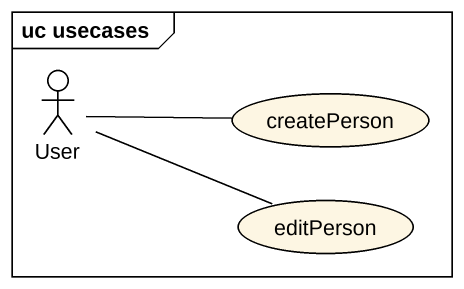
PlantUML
@startuml
mainframe uc usecases
actor User
usecase createPerson
usecase editPerson
User -right- createPerson
User -right- editPerson
@enduml
